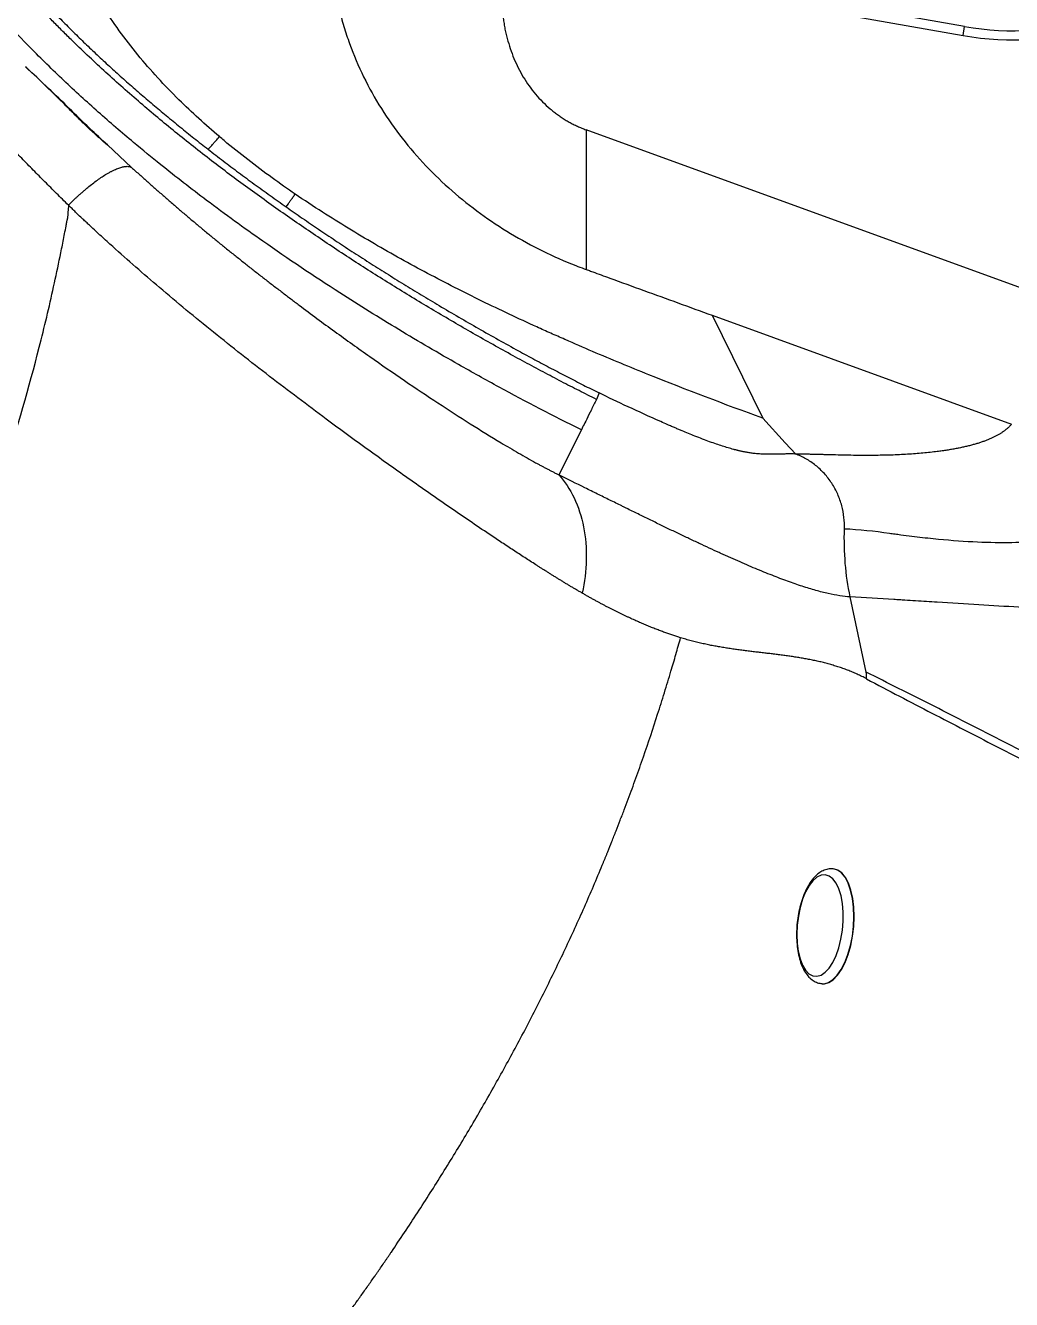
# Model space of a CAD drawing. Extents: x 412 to 492, y 622 to 766.
# Drawn here: x 475.19 to 483.73, y 662.09 to 673.13 of the extents above; entities that cross this region are included whole.
import ezdxf

# ---------------------------------------------------------------- set-up
doc = ezdxf.new("R2010")
doc.units = 0
doc.header["$MEASUREMENT"] = 0
doc.layers.add('1', color=4, linetype='Continuous')
doc.layers.add('GEOMETRY', color=4, linetype='Continuous', lineweight=25)

# ---------------------------------------------------------------- blocks, each defined once
blk = doc.blocks.new('2024 Beam 220V LL')
at = {"layer": 'GEOMETRY'}
for p, q in [((71.372, 30.359), (67.038, 31.123)), ((67.673, 30.931), (71.359, 30.281)), ((71.359, 30.281), (71.372, 30.359)), ((72.329, 27.923), (68.093, 29.465)), ((68.093, 29.465), (68.093, 28.254)), ((64.156, 29.138), (63.947, 29.333)), ((65.495, 28.796), (65.514, 28.823)), ((69.184, 27.857), (71.779, 26.913)), ((69.184, 27.857), (69.623, 26.965)), ((68.205, 27.184), (68.183, 27.128)), ((69.819, 26.752), (69.623, 26.965)), ((68.052, 26.865), (67.858, 26.474)), ((69.909, 26.655), (69.819, 26.752)), ((70.519, 24.764), (70.381, 25.417)), ((70.237, 23.06), (70.235, 23.061)), ((70.135, 22.066), (70.137, 22.065)), ((70.135, 22.066), (70.154, 22.065))]:
    blk.add_line(p, q, dxfattribs=at)
at = {"layer": 'GEOMETRY', "flags": 128}
for points in [[(70.093, 22.13), (70.129, 22.14), (70.165, 22.164), (70.199, 22.201), (70.231, 22.25), (70.259, 22.309), (70.283, 22.377), (70.301, 22.451), (70.314, 22.528), (70.321, 22.607), (70.321, 22.685), (70.314, 22.759), (70.302, 22.826), (70.283, 22.886), (70.259, 22.936), (70.231, 22.973), (70.199, 22.998), (70.165, 23.009), (70.129, 23.006), (70.093, 22.988), (70.058, 22.958), (70.025, 22.915), (69.995, 22.86), (69.969, 22.797), (69.947, 22.726), (69.932, 22.65), (69.922, 22.572), (69.919, 22.493), (69.922, 22.417), (69.931, 22.346), (69.947, 22.282), (69.968, 22.227), (69.994, 22.183), (70.024, 22.152), (70.058, 22.134), (70.093, 22.13)], [(70.137, 22.065), (70.157, 22.065), (70.195, 22.076), (70.234, 22.1), (70.271, 22.138), (70.305, 22.188), (70.337, 22.249), (70.364, 22.319), (70.386, 22.396), (70.402, 22.478), (70.412, 22.562), (70.415, 22.646), (70.412, 22.728), (70.403, 22.805), (70.387, 22.875), (70.366, 22.936), (70.339, 22.986), (70.309, 23.025), (70.274, 23.049), (70.237, 23.06)], [(70.154, 22.065), (70.193, 22.076), (70.231, 22.101), (70.268, 22.138), (70.303, 22.189), (70.334, 22.249), (70.361, 22.319), (70.383, 22.396), (70.4, 22.478), (70.41, 22.562), (70.413, 22.646), (70.41, 22.728), (70.401, 22.805), (70.385, 22.875), (70.364, 22.936), (70.337, 22.987), (70.306, 23.025), (70.272, 23.05), (70.237, 23.06)]]:
    blk.add_lwpolyline(points, dxfattribs=at)
at = {"layer": 'GEOMETRY'}
for radius in [2.422, 2.501]:
    blk.add_arc((71.793, 32.744), radius, 260, 315.0001, dxfattribs=at)
for points, knots in [([(61.575, 34.566), (61.575, 34.553), (61.576, 34.526), (61.576, 34.486), (61.577, 34.446), (61.578, 34.405), (61.58, 34.365), (61.582, 34.325), (61.584, 34.285), (61.586, 34.245), (61.589, 34.205), (61.592, 34.165), (61.596, 34.125), (61.6, 34.086), (61.604, 34.046), (61.609, 34.006), (61.614, 33.966), (61.619, 33.926), (61.624, 33.887), (61.63, 33.847), (61.637, 33.807), (61.643, 33.768), (61.65, 33.728), (61.658, 33.689), (61.665, 33.649), (61.673, 33.61), (61.681, 33.57), (61.69, 33.531), (61.699, 33.492), (61.708, 33.452), (61.718, 33.413), (61.728, 33.374), (61.739, 33.335), (61.749, 33.296), (61.76, 33.257), (61.772, 33.217), (61.783, 33.178), (61.795, 33.139), (61.808, 33.1), (61.821, 33.061), (61.834, 33.023), (61.884, 32.875), (61.985, 32.62), (62.155, 32.263), (62.355, 31.908), (62.527, 31.643), (62.655, 31.462), (62.728, 31.363), (62.803, 31.263), (62.881, 31.164), (62.961, 31.064), (63.044, 30.965), (63.129, 30.866), (63.216, 30.767), (63.306, 30.668), (63.399, 30.569), (63.493, 30.47), (63.591, 30.372), (63.69, 30.273), (63.792, 30.175), (63.897, 30.076), (64.004, 29.978), (64.113, 29.88), (64.225, 29.782), (64.339, 29.684), (64.456, 29.587), (64.575, 29.489), (64.696, 29.391), (64.778, 29.327), (64.82, 29.295)], [0, 0, 0, 0, 0.006276, 0.012546, 0.018812, 0.025073, 0.031331, 0.037586, 0.043837, 0.050086, 0.056334, 0.062579, 0.068824, 0.075068, 0.081312, 0.087556, 0.093801, 0.100048, 0.106296, 0.112546, 0.118798, 0.125054, 0.131313, 0.137576, 0.143843, 0.150116, 0.156393, 0.162676, 0.168966, 0.175262, 0.181565, 0.187875, 0.194194, 0.200521, 0.206856, 0.213201, 0.219556, 0.22592, 0.232296, 0.238682, 0.245079, 0.251488, 0.311527, 0.373062, 0.436391, 0.501788, 0.520827, 0.540074, 0.559533, 0.579211, 0.59911, 0.619237, 0.639595, 0.66019, 0.681025, 0.702104, 0.723432, 0.745012, 0.766848, 0.788943, 0.811301, 0.833925, 0.856818, 0.879984, 0.903425, 0.927145, 0.951145, 0.975429, 1, 1, 1, 1]), ([(64.917, 29.405), (64.796, 29.507), (64.548, 29.732), (64.202, 30.107), (63.944, 30.464), (63.77, 30.77), (63.659, 31.009), (63.57, 31.258), (63.504, 31.513), (63.465, 31.774), (63.456, 31.95), (63.456, 32.038)], [0, 0, 0, 0, 0.056299, 0.118799, 0.181299, 0.212549, 0.243799, 0.275049, 0.306299, 0.337549, 0.368799, 0.368799, 0.368799, 0.368799]), ([(63.609, 28.811), (63.592, 28.828), (63.557, 28.862), (63.506, 28.912), (63.455, 28.963), (63.405, 29.013), (63.354, 29.064), (63.304, 29.115), (63.254, 29.166), (63.204, 29.217), (63.155, 29.268), (63.105, 29.32), (63.056, 29.371), (63.007, 29.423), (62.958, 29.474), (62.909, 29.526), (62.861, 29.577), (62.812, 29.629), (62.764, 29.681), (62.716, 29.733), (62.668, 29.784), (62.62, 29.836), (62.572, 29.888), (62.525, 29.94), (62.477, 29.991), (62.43, 30.043), (62.382, 30.095), (62.335, 30.146), (62.288, 30.198), (62.24, 30.25), (62.193, 30.301), (62.146, 30.353), (62.099, 30.404), (62.052, 30.456), (62.005, 30.507), (61.959, 30.558), (61.912, 30.609), (61.865, 30.66), (61.818, 30.711), (61.771, 30.762), (61.724, 30.813), (61.677, 30.863), (61.631, 30.913), (61.584, 30.964), (61.537, 31.014), (61.49, 31.064), (61.443, 31.114), (61.396, 31.163), (61.349, 31.213), (61.301, 31.262), (61.254, 31.311), (61.207, 31.36), (61.159, 31.409), (61.112, 31.457), (61.08, 31.489), (61.064, 31.505)], [0, 0, 0, 0, 0.0189179, 0.0378342, 0.0567491, 0.0756628, 0.0945753, 0.1134869, 0.1323975, 0.1513072, 0.1702162, 0.1891243, 0.2080316, 0.2269381, 0.2458437, 0.2647485, 0.2836522, 0.302555, 0.3214565, 0.3403569, 0.3592559, 0.3781535, 0.3970494, 0.4159436, 0.434836, 0.4537263, 0.4726144, 0.4915002, 0.5103834, 0.529264, 0.5481418, 0.5670165, 0.5858881, 0.6047563, 0.6236211, 0.6424822, 0.6613396, 0.680193, 0.6990423, 0.7178875, 0.7367283, 0.7555647, 0.7743966, 0.7932239, 0.8120464, 0.8308643, 0.8496773, 0.8684855, 0.8872886, 0.9060866, 0.9248796, 0.9436674, 0.96245, 0.9812276, 1, 1, 1, 1]), ([(65.882, 31.136), (65.882, 31.083), (65.885, 30.978), (65.899, 30.822), (65.921, 30.666), (65.953, 30.512), (65.993, 30.36), (66.059, 30.161), (66.161, 29.92), (66.315, 29.645), (66.496, 29.387), (66.702, 29.149), (66.929, 28.932), (67.175, 28.736), (67.437, 28.562), (67.714, 28.411), (67.93, 28.316), (68.057, 28.267), (68.087, 28.256), (68.093, 28.254)], [0, 0, 0, 0, 0.03125, 0.0625, 0.09375, 0.125, 0.15625, 0.1875, 0.25, 0.3125, 0.375, 0.4375, 0.5, 0.5625, 0.625, 0.6875, 0.75, 0.765625, 0.7691151, 0.7691151, 0.7691151, 0.7691151]), ([(68.183, 27.128), (68.158, 27.141), (68.108, 27.166), (68.032, 27.204), (67.955, 27.243), (67.878, 27.283), (67.8, 27.324), (67.721, 27.366), (67.642, 27.408), (67.562, 27.451), (67.393, 27.543), (67.136, 27.687), (66.793, 27.886), (66.455, 28.091), (66.119, 28.302), (65.79, 28.519), (65.463, 28.744), (65.143, 28.973), (64.826, 29.212), (64.516, 29.457), (64.211, 29.713), (63.916, 29.974), (63.697, 30.182), (63.55, 30.327), (63.469, 30.409), (63.39, 30.491), (63.312, 30.573), (63.236, 30.655), (63.162, 30.737), (63.113, 30.793), (63.089, 30.82)], [0, 0, 0, 0, 0.013303, 0.026751, 0.040346, 0.054088, 0.067976, 0.082011, 0.096194, 0.110525, 0.125003, 0.187715, 0.2501, 0.31296, 0.375103, 0.438197, 0.500003, 0.563133, 0.624852, 0.688274, 0.750081, 0.813698, 0.875026, 0.893343, 0.911502, 0.929505, 0.947354, 0.965051, 0.982599, 1, 1, 1, 1]), ([(68.052, 26.865), (67.811, 26.983), (67.456, 27.168), (66.93, 27.461), (66.469, 27.731), (65.902, 28.084), (65.346, 28.456), (64.831, 28.83), (64.46, 29.118), (64.199, 29.332), (64.019, 29.484), (63.867, 29.618), (63.716, 29.753), (63.519, 29.937), (63.229, 30.221), (62.997, 30.47), (62.863, 30.624)], [0, 0, 0, 0, 0.125, 0.1875, 0.28125, 0.375, 0.5, 0.59375, 0.671875, 0.71875, 0.75, 0.78125, 0.8125, 0.84375, 0.90625, 1, 1, 1, 1]), ([(67.364, 30.613), (67.364, 30.605), (67.364, 30.589), (67.364, 30.564), (67.365, 30.54), (67.367, 30.516), (67.369, 30.492), (67.371, 30.468), (67.374, 30.444), (67.377, 30.42), (67.38, 30.396), (67.384, 30.372), (67.388, 30.349), (67.393, 30.325), (67.398, 30.301), (67.404, 30.278), (67.423, 30.204), (67.464, 30.081), (67.532, 29.945), (67.599, 29.844), (67.654, 29.772), (67.715, 29.706), (67.769, 29.656), (67.813, 29.62), (67.845, 29.596), (67.878, 29.573), (67.912, 29.551), (67.947, 29.531), (67.982, 29.512), (68.018, 29.495), (68.055, 29.479), (68.08, 29.469), (68.093, 29.465)], [0, 0, 0, 0, 0.016899, 0.033744, 0.05054, 0.067292, 0.084005, 0.100684, 0.117333, 0.133958, 0.150564, 0.167155, 0.183737, 0.200314, 0.216892, 0.233475, 0.25007, 0.376326, 0.499935, 0.563726, 0.626382, 0.688313, 0.749941, 0.778017, 0.805919, 0.83369, 0.861373, 0.889011, 0.916649, 0.944331, 0.9721, 1, 1, 1, 1]), ([(63.947, 29.333), (63.895, 29.381), (63.722, 29.541), (63.492, 29.775), (63.303, 29.947), (63.236, 30.009)], [0, 0, 0, 0, 0.2143325, 0.7192573, 1, 1, 1, 1]), ([(63.946, 29.331), (63.939, 29.338), (63.909, 29.365), (63.847, 29.419), (63.764, 29.495), (63.673, 29.586), (63.564, 29.695), (63.428, 29.83), (63.316, 29.937), (63.249, 30), (63.238, 30.011)], [0, 0, 0, 0, 0.0287581, 0.1251111, 0.2390409, 0.3601715, 0.5166378, 0.7134881, 0.951243, 1, 1, 1, 1]), ([(64.843, 29.321), (64.844, 29.322), (64.845, 29.322), (64.847, 29.325), (64.848, 29.326), (64.853, 29.332), (64.858, 29.338), (64.87, 29.352), (64.877, 29.36), (64.895, 29.38), (64.905, 29.392), (64.917, 29.405)], [0, 0, 0, 0, 0.125, 0.125, 0.25, 0.25, 0.5, 0.5, 0.75, 0.75, 1, 1, 1, 1]), ([(65.573, 28.907), (65.506, 28.953), (65.295, 29.101), (65.078, 29.269), (64.93, 29.393), (64.917, 29.405)], [0.36879905, 0.36879905, 0.36879905, 0.36879905, 0.3976838, 0.4601838, 0.46638475, 0.46638475, 0.46638475, 0.46638475]), ([(64.82, 29.295), (64.822, 29.297), (64.826, 29.301), (64.832, 29.308), (64.838, 29.315), (64.841, 29.319), (64.843, 29.321)], [0, 0, 0, 0, 0.249228, 0.506627, 0.756401, 1, 1, 1, 1]), ([(64.82, 29.295), (64.841, 29.278), (64.885, 29.244), (64.95, 29.194), (65.016, 29.144), (65.083, 29.094), (65.15, 29.044), (65.218, 28.994), (65.286, 28.945), (65.355, 28.895), (65.425, 28.845), (65.471, 28.813), (65.495, 28.796)], [0, 0, 0, 0, 0.097789, 0.196063, 0.294825, 0.394076, 0.493819, 0.594057, 0.694791, 0.796025, 0.897761, 1, 1, 1, 1]), ([(63.609, 28.811), (63.613, 28.815), (63.621, 28.823), (63.634, 28.836), (63.649, 28.851), (63.666, 28.867), (63.685, 28.884), (63.705, 28.903), (63.727, 28.923), (63.751, 28.943), (63.782, 28.969), (63.818, 28.998), (63.86, 29.029), (63.901, 29.058), (63.936, 29.079), (63.964, 29.096), (63.986, 29.107), (64.007, 29.117), (64.026, 29.126), (64.045, 29.133), (64.062, 29.139), (64.078, 29.143), (64.092, 29.146), (64.106, 29.147), (64.118, 29.148), (64.129, 29.147), (64.14, 29.145), (64.149, 29.142), (64.154, 29.139), (64.156, 29.138)], [0, 0, 0, 0, 0.0165155, 0.0357307, 0.0576375, 0.0822049, 0.1093719, 0.1390425, 0.1711359, 0.205624, 0.2424896, 0.3055302, 0.3692791, 0.4340318, 0.4999749, 0.5396356, 0.5786687, 0.6171012, 0.6549508, 0.692223, 0.7289207, 0.7650439, 0.8005713, 0.835473, 0.8697257, 0.9033131, 0.9362243, 0.9684538, 1, 1, 1, 1]), ([(64.156, 29.138), (64.168, 29.127), (64.191, 29.106), (64.226, 29.075), (64.261, 29.043), (64.296, 29.012), (64.331, 28.981), (64.366, 28.95), (64.402, 28.919), (64.437, 28.888), (64.473, 28.857), (64.509, 28.826), (64.544, 28.795), (64.58, 28.764), (64.616, 28.734), (64.652, 28.703), (64.688, 28.673), (64.724, 28.643), (64.761, 28.612), (64.797, 28.582), (64.833, 28.552), (64.87, 28.522), (64.906, 28.492), (64.943, 28.463), (64.979, 28.433), (65.016, 28.403), (65.053, 28.374), (65.09, 28.345), (65.127, 28.315), (65.163, 28.286), (65.2, 28.257), (65.237, 28.228), (65.274, 28.199), (65.311, 28.17), (65.348, 28.142), (65.386, 28.113), (65.423, 28.085), (65.46, 28.056), (65.497, 28.028), (65.534, 28), (65.571, 27.972), (65.698, 27.876), (65.915, 27.716), (66.22, 27.498), (66.519, 27.291), (66.81, 27.096), (67.09, 26.916), (67.322, 26.773), (67.509, 26.662), (67.616, 26.602), (67.681, 26.566), (67.706, 26.553), (67.731, 26.539), (67.756, 26.526), (67.782, 26.513), (67.807, 26.5), (67.833, 26.486), (67.85, 26.478), (67.858, 26.474)], [0, 0, 0, 0, 0.009722, 0.01944, 0.029152, 0.038857, 0.048555, 0.058246, 0.06793, 0.077606, 0.087275, 0.096937, 0.106592, 0.116241, 0.125883, 0.135519, 0.145148, 0.154772, 0.164389, 0.174, 0.183606, 0.193205, 0.202799, 0.212387, 0.221969, 0.231546, 0.241117, 0.250683, 0.260244, 0.2698, 0.279351, 0.288896, 0.298435, 0.307969, 0.317496, 0.327017, 0.336531, 0.346038, 0.355537, 0.36503, 0.374515, 0.383992, 0.462625, 0.540687, 0.618204, 0.695122, 0.771351, 0.846721, 0.891373, 0.9361, 0.943774, 0.951543, 0.959401, 0.967342, 0.975364, 0.983486, 0.991716, 1, 1, 1, 1]), ([(65.514, 28.823), (65.514, 28.823), (65.514, 28.823), (65.515, 28.825), (65.516, 28.827), (65.522, 28.835), (65.526, 28.841), (65.536, 28.855), (65.542, 28.863), (65.552, 28.878), (65.556, 28.883), (65.563, 28.893), (65.566, 28.898), (65.57, 28.904), (65.572, 28.906), (65.573, 28.907)], [0.6668929, 0.6668929, 0.6668929, 0.6668929, 0.6681941, 0.6681941, 0.7501697, 0.7501697, 0.8334465, 0.8334559, 0.9167232, 0.9167279, 0.958364, 0.958364, 0.989591, 0.989591, 1, 1, 1, 1]), ([(67.913, 27.646), (67.911, 27.647), (67.89, 27.656), (67.848, 27.675), (67.767, 27.71), (67.547, 27.81), (67.189, 27.978), (66.719, 28.217), (66.257, 28.473), (65.876, 28.705), (65.651, 28.854), (65.573, 28.907)], [0.4663848, 0.4663848, 0.4663848, 0.4663848, 0.4670336, 0.4748461, 0.4826586, 0.4982836, 0.5607836, 0.6232836, 0.6857836, 0.7482836, 0.7818989, 0.7818989, 0.7818989, 0.7818989]), ([(63.609, 28.811), (63.608, 28.792), (63.605, 28.754), (63.602, 28.715), (63.601, 28.696)], [0, 0, 0, 0, 0.500207, 1, 1, 1, 1]), ([(68.059, 25.45), (68.051, 25.455), (68.034, 25.464), (68.009, 25.479), (67.984, 25.494), (67.959, 25.508), (67.934, 25.523), (67.91, 25.538), (67.885, 25.553), (67.861, 25.568), (67.836, 25.583), (67.812, 25.598), (67.788, 25.613), (67.764, 25.628), (67.74, 25.643), (67.717, 25.658), (67.693, 25.673), (67.645, 25.703), (67.574, 25.749), (67.476, 25.813), (67.377, 25.878), (67.198, 25.997), (66.934, 26.176), (66.577, 26.425), (66.212, 26.685), (65.803, 26.985), (65.351, 27.325), (64.866, 27.707), (64.48, 28.025), (64.192, 28.274), (64.025, 28.422), (63.894, 28.541), (63.82, 28.61), (63.77, 28.657), (63.739, 28.685), (63.706, 28.717), (63.672, 28.75), (63.64, 28.781), (63.619, 28.801), (63.609, 28.811)], [0, 0, 0, 0, 0.006929, 0.013782, 0.020561, 0.027269, 0.033909, 0.040482, 0.04699, 0.05343, 0.059803, 0.066106, 0.072338, 0.078504, 0.084611, 0.090671, 0.096695, 0.102691, 0.126549, 0.150372, 0.174207, 0.198015, 0.277134, 0.3558, 0.434024, 0.511843, 0.615006, 0.717566, 0.819283, 0.864737, 0.909975, 0.93252, 0.955004, 0.961555, 0.968117, 0.976561, 0.985007, 0.992503, 1, 1, 1, 1]), ([(65.495, 28.796), (65.518, 28.78), (65.564, 28.747), (65.635, 28.699), (65.705, 28.65), (65.776, 28.602), (65.848, 28.554), (65.92, 28.506), (65.992, 28.458), (66.065, 28.41), (66.139, 28.363), (66.213, 28.315), (66.287, 28.268), (66.362, 28.221), (66.437, 28.174), (66.513, 28.127), (66.589, 28.08), (66.665, 28.034), (66.743, 27.987), (66.851, 27.923), (66.99, 27.841), (67.161, 27.743), (67.333, 27.645), (67.496, 27.555), (67.649, 27.472), (67.791, 27.397), (67.931, 27.323), (68.068, 27.253), (68.16, 27.207), (68.205, 27.184)], [0, 0, 0, 0, 0.026942, 0.053978, 0.081109, 0.108335, 0.135656, 0.163075, 0.19059, 0.218202, 0.245912, 0.273721, 0.301629, 0.329636, 0.357743, 0.38595, 0.414258, 0.442667, 0.471179, 0.499792, 0.562188, 0.624703, 0.687343, 0.750112, 0.801891, 0.852766, 0.902741, 0.951818, 1, 1, 1, 1]), ([(51.695, 16.791), (51.696, 16.791), (51.696, 16.791), (51.697, 16.791), (51.698, 16.791), (51.7, 16.792), (51.705, 16.793), (51.714, 16.794), (51.733, 16.798), (51.771, 16.805), (51.847, 16.82), (51.999, 16.849), (52.13, 16.877), (52.391, 16.933), (52.565, 16.973), (52.913, 17.06), (53.087, 17.106), (53.433, 17.204), (53.606, 17.256), (53.949, 17.365), (54.121, 17.423), (54.377, 17.513), (54.462, 17.544), (54.59, 17.592), (54.632, 17.608), (54.717, 17.641), (54.759, 17.657), (54.971, 17.743), (55.138, 17.817), (55.471, 17.976), (55.636, 18.061), (55.965, 18.241), (56.127, 18.336), (56.33, 18.462), (56.37, 18.488), (56.45, 18.539), (56.49, 18.565), (56.61, 18.644), (56.689, 18.698), (56.845, 18.807), (56.923, 18.863), (57.076, 18.976), (57.152, 19.033), (57.379, 19.207), (57.529, 19.325), (57.974, 19.685), (58.266, 19.933), (58.836, 20.446), (59.115, 20.71), (59.457, 21.052), (59.525, 21.12), (59.659, 21.259), (59.726, 21.328), (59.925, 21.537), (60.055, 21.678), (60.44, 22.105), (60.688, 22.395), (61.046, 22.838), (61.164, 22.987), (61.337, 23.213), (61.394, 23.288), (61.507, 23.44), (61.562, 23.517), (61.834, 23.903), (62.035, 24.223), (62.264, 24.637), (62.309, 24.721), (62.375, 24.847), (62.396, 24.889), (62.438, 24.974), (62.459, 25.016), (62.561, 25.228), (62.637, 25.399), (62.724, 25.613), (62.741, 25.656), (62.774, 25.742), (62.791, 25.785), (62.839, 25.914), (62.87, 26), (62.962, 26.258), (63.021, 26.431), (63.187, 26.95), (63.285, 27.297), (63.416, 27.82), (63.457, 27.995), (63.514, 28.257), (63.532, 28.345), (63.559, 28.476), (63.572, 28.542), (63.586, 28.619), (63.593, 28.657), (63.597, 28.677), (63.599, 28.686), (63.6, 28.691), (63.6, 28.693), (63.6, 28.694), (63.6, 28.695), (63.601, 28.695), (63.601, 28.696)], [0, 0, 0, 0, 0.000061, 0.000061, 0.000122, 0.000244, 0.000488, 0.000977, 0.001953, 0.003906, 0.007812, 0.015625, 0.03125, 0.03125, 0.0625, 0.0625, 0.09375, 0.09375, 0.125, 0.125, 0.15625, 0.15625, 0.171875, 0.171875, 0.179687, 0.179687, 0.1875, 0.1875, 0.21875, 0.21875, 0.25, 0.25, 0.28125, 0.28125, 0.289062, 0.289062, 0.296875, 0.296875, 0.3125, 0.3125, 0.328125, 0.328125, 0.34375, 0.34375, 0.375, 0.375, 0.4375, 0.4375, 0.5, 0.5, 0.515625, 0.515625, 0.53125, 0.53125, 0.5625, 0.5625, 0.625, 0.625, 0.65625, 0.65625, 0.671875, 0.671875, 0.6875, 0.6875, 0.75, 0.75, 0.765625, 0.765625, 0.773437, 0.773437, 0.78125, 0.78125, 0.8125, 0.8125, 0.820312, 0.820312, 0.828125, 0.828125, 0.84375, 0.84375, 0.875, 0.875, 0.9375, 0.9375, 0.96875, 0.96875, 0.984375, 0.984375, 0.992188, 0.996094, 0.998047, 0.999023, 0.999512, 0.999756, 0.999878, 0.999939, 0.999939, 1, 1, 1, 1]), ([(68.093, 28.254), (68.1, 28.252), (68.119, 28.245), (68.187, 28.22), (68.347, 28.162), (68.692, 28.036), (68.987, 27.929), (69.184, 27.857)], [0.7691151, 0.7691151, 0.7691151, 0.7691151, 0.7734375, 0.78125, 0.8125, 0.875, 1, 1, 1, 1]), ([(69.623, 26.965), (69.292, 27.086), (68.799, 27.273), (68.232, 27.507), (67.992, 27.611), (67.913, 27.646)], [0.7818989, 0.7818989, 0.7818989, 0.7818989, 0.9068989, 0.9693989, 1, 1, 1, 1]), ([(68.8, 26.909), (68.78, 26.918), (68.76, 26.927), (68.546, 27.022), (68.359, 27.108), (68.205, 27.184)], [0.2962986, 0.2962986, 0.2962986, 0.2962986, 0.3066264, 0.3066264, 0.4088352, 0.4088352, 0.4088352, 0.4088352]), ([(68.183, 27.128), (68.168, 27.098), (68.153, 27.068), (68.124, 27.01), (68.111, 26.982), (68.087, 26.934), (68.077, 26.914), (68.061, 26.882), (68.055, 26.871), (68.052, 26.865)], [0, 0, 0, 0, 0.25, 0.25, 0.5, 0.5, 0.75, 0.75, 1, 1, 1, 1]), ([(69.487, 26.669), (69.483, 26.669), (69.476, 26.671), (69.465, 26.673), (69.454, 26.675), (69.443, 26.677), (69.433, 26.68), (69.422, 26.682), (69.411, 26.685), (69.401, 26.687), (69.39, 26.69), (69.38, 26.692), (69.358, 26.698), (69.325, 26.708), (69.276, 26.723), (69.223, 26.74), (69.166, 26.76), (69.103, 26.784), (69.041, 26.808), (68.981, 26.832), (68.934, 26.851), (68.895, 26.868), (68.865, 26.881), (68.833, 26.895), (68.811, 26.904), (68.8, 26.909)], [0, 0, 0, 0, 0.032612, 0.064178, 0.094701, 0.124186, 0.152636, 0.180054, 0.206445, 0.231812, 0.25616, 0.279492, 0.301813, 0.393972, 0.478297, 0.555394, 0.632461, 0.705344, 0.775306, 0.830015, 0.883831, 0.910508, 0.938698, 0.968503, 1, 1, 1, 1]), ([(71.779, 26.913), (71.776, 26.911), (71.772, 26.906), (71.765, 26.898), (71.758, 26.891), (71.751, 26.884), (71.743, 26.877), (71.735, 26.87), (71.726, 26.863), (71.717, 26.856), (71.708, 26.849), (71.699, 26.843), (71.689, 26.836), (71.679, 26.83), (71.668, 26.824), (71.657, 26.818), (71.646, 26.812), (71.635, 26.806), (71.623, 26.8), (71.611, 26.794), (71.598, 26.789), (71.585, 26.783), (71.572, 26.778), (71.559, 26.772), (71.545, 26.767), (71.531, 26.762), (71.516, 26.757), (71.502, 26.752), (71.486, 26.747), (71.471, 26.743), (71.455, 26.738), (71.439, 26.734), (71.423, 26.729), (71.406, 26.725), (71.389, 26.721), (71.371, 26.717), (71.353, 26.713), (71.335, 26.709), (71.317, 26.705), (71.298, 26.702), (71.279, 26.698), (71.259, 26.695), (71.24, 26.691), (71.219, 26.688), (71.199, 26.685), (71.178, 26.682), (71.157, 26.679), (71.103, 26.672), (71.013, 26.662), (70.879, 26.652), (70.737, 26.645), (70.612, 26.643), (70.509, 26.642), (70.429, 26.643), (70.344, 26.644), (70.267, 26.646), (70.204, 26.648), (70.158, 26.649), (70.115, 26.65), (70.075, 26.651), (70.039, 26.652), (70.006, 26.653), (69.977, 26.654), (69.951, 26.654), (69.929, 26.655), (69.915, 26.655), (69.909, 26.655)], [0, 0, 0, 0, 0.010392, 0.020803, 0.031233, 0.041682, 0.05215, 0.062638, 0.073144, 0.08367, 0.094216, 0.10478, 0.115365, 0.125968, 0.136592, 0.147235, 0.157898, 0.168581, 0.179284, 0.190007, 0.20075, 0.211512, 0.222295, 0.233099, 0.243922, 0.254766, 0.26563, 0.276515, 0.287421, 0.298346, 0.309293, 0.32026, 0.331248, 0.342257, 0.353287, 0.364337, 0.375409, 0.386501, 0.397615, 0.40875, 0.419906, 0.431084, 0.442282, 0.453502, 0.464744, 0.476007, 0.487292, 0.498598, 0.561309, 0.623965, 0.686573, 0.749145, 0.778446, 0.809089, 0.841076, 0.874407, 0.892573, 0.909493, 0.925167, 0.939595, 0.952777, 0.964714, 0.975404, 0.984849, 0.993047, 1, 1, 1, 1]), ([(69.909, 26.655), (69.903, 26.655), (69.891, 26.655), (69.874, 26.656), (69.857, 26.656), (69.84, 26.656), (69.824, 26.655), (69.808, 26.655), (69.787, 26.655), (69.76, 26.654), (69.727, 26.653), (69.696, 26.653), (69.666, 26.653), (69.641, 26.653), (69.618, 26.654), (69.597, 26.655), (69.578, 26.657), (69.559, 26.658), (69.541, 26.66), (69.523, 26.663), (69.505, 26.666), (69.493, 26.668), (69.487, 26.669)], [0, 0, 0, 0, 0.039629, 0.079304, 0.119025, 0.158795, 0.198613, 0.238482, 0.278404, 0.359966, 0.448036, 0.542567, 0.609613, 0.680902, 0.733158, 0.785363, 0.8266, 0.865633, 0.902478, 0.937147, 0.969651, 1, 1, 1, 1]), ([(70.331, 26.005), (70.332, 26.038), (70.331, 26.072), (70.323, 26.139), (70.317, 26.173), (70.299, 26.241), (70.287, 26.274), (70.258, 26.339), (70.241, 26.371), (70.202, 26.431), (70.181, 26.459), (70.133, 26.511), (70.108, 26.535), (70.054, 26.578), (70.026, 26.597), (69.968, 26.63), (69.938, 26.644), (69.909, 26.655)], [0, 0, 0, 0, 0.125, 0.125, 0.25, 0.25, 0.375, 0.375, 0.5, 0.5, 0.625, 0.625, 0.75, 0.75, 0.875, 0.875, 1, 1, 1, 1]), ([(70.381, 25.417), (70.323, 25.421), (70.228, 25.435), (70.084, 25.472), (69.967, 25.507), (69.84, 25.551), (69.728, 25.594), (69.633, 25.632), (69.536, 25.672), (69.434, 25.716), (69.34, 25.758), (69.286, 25.782), (69.231, 25.807), (69.16, 25.84), (69.074, 25.88), (68.985, 25.922), (68.893, 25.965), (68.815, 26.003), (68.752, 26.034), (68.704, 26.057), (68.655, 26.081), (68.59, 26.113), (68.523, 26.145), (68.463, 26.175), (68.433, 26.189), (68.416, 26.198), (68.39, 26.211), (68.351, 26.23), (68.281, 26.264), (68.192, 26.308), (68.047, 26.38), (67.934, 26.436), (67.858, 26.474)], [0, 0, 0, 0, 0.125, 0.1875, 0.25, 0.3125, 0.375, 0.40625, 0.4375, 0.5, 0.53125, 0.546875, 0.5625, 0.59375, 0.625, 0.65625, 0.6875, 0.71875, 0.734375, 0.75, 0.765625, 0.78125, 0.8125, 0.828125, 0.835938, 0.839844, 0.84375, 0.859375, 0.875, 0.90625, 0.9375, 1, 1, 1, 1]), ([(67.858, 26.474), (67.908, 26.417), (67.953, 26.35), (68.025, 26.198), (68.053, 26.113), (68.089, 25.933), (68.096, 25.837), (68.092, 25.643), (68.08, 25.545), (68.059, 25.45)], [0, 0, 0, 0, 0.25, 0.25, 0.5, 0.5, 0.75, 0.75, 1, 1, 1, 1]), ([(72.567, 26.016), (72.487, 25.98), (72.377, 25.948), (72.102, 25.902), (71.937, 25.888), (71.557, 25.884), (71.341, 25.895), (71.04, 25.926), (70.978, 25.933), (70.883, 25.945), (70.851, 25.949), (70.802, 25.955), (70.786, 25.958), (70.753, 25.962), (70.737, 25.964), (70.59, 25.985), (70.459, 25.999), (70.331, 26.005)], [0, 0, 0, 0, 0.25, 0.25, 0.5, 0.5, 0.75, 0.75, 0.8125, 0.8125, 0.84375, 0.84375, 0.859375, 0.859375, 0.875, 0.875, 1, 1, 1, 1]), ([(68.912, 25.063), (68.906, 25.065), (68.895, 25.068), (68.879, 25.074), (68.862, 25.079), (68.845, 25.085), (68.827, 25.091), (68.81, 25.097), (68.792, 25.103), (68.774, 25.109), (68.755, 25.116), (68.737, 25.123), (68.718, 25.13), (68.699, 25.138), (68.679, 25.145), (68.659, 25.153), (68.639, 25.161), (68.619, 25.17), (68.599, 25.178), (68.578, 25.187), (68.557, 25.196), (68.536, 25.205), (68.514, 25.215), (68.493, 25.225), (68.471, 25.235), (68.448, 25.245), (68.426, 25.256), (68.403, 25.267), (68.38, 25.278), (68.357, 25.289), (68.334, 25.301), (68.31, 25.313), (68.286, 25.325), (68.262, 25.338), (68.237, 25.351), (68.213, 25.364), (68.188, 25.378), (68.162, 25.391), (68.137, 25.405), (68.111, 25.42), (68.085, 25.435), (68.068, 25.445), (68.059, 25.45)], [0, 0, 0, 0, 0.024818, 0.049637, 0.074456, 0.099275, 0.124096, 0.148918, 0.173742, 0.198569, 0.223398, 0.248231, 0.273068, 0.29791, 0.322757, 0.34761, 0.372469, 0.397336, 0.422211, 0.447095, 0.471989, 0.496894, 0.52181, 0.54674, 0.571685, 0.596648, 0.621629, 0.64663, 0.671655, 0.696704, 0.721779, 0.746884, 0.772019, 0.797188, 0.822391, 0.847633, 0.872914, 0.898237, 0.923605, 0.949019, 0.974484, 1, 1, 1, 1]), ([(72.912, 25.258), (72.786, 25.267), (72.629, 25.277), (72.266, 25.3), (72.061, 25.313), (71.617, 25.341), (71.379, 25.355), (71.072, 25.374), (71.01, 25.378), (70.917, 25.384), (70.886, 25.386), (70.839, 25.389), (70.823, 25.39), (70.791, 25.392), (70.776, 25.393), (70.634, 25.402), (70.507, 25.41), (70.381, 25.417)], [0, 0, 0, 0, 0.25, 0.25, 0.5, 0.5, 0.75, 0.75, 0.8125, 0.8125, 0.84375, 0.84375, 0.859375, 0.859375, 0.875, 0.875, 1, 1, 1, 1]), ([(53.251, 11.032), (53.276, 11.036), (53.333, 11.045), (53.399, 11.056), (53.447, 11.064), (53.479, 11.069), (53.567, 11.084), (53.774, 11.12), (54.092, 11.181), (54.473, 11.262), (54.852, 11.351), (55.229, 11.449), (55.541, 11.537), (55.788, 11.612), (56.035, 11.69), (56.28, 11.771), (56.524, 11.857), (56.676, 11.912), (56.797, 11.958), (56.888, 11.992), (56.956, 12.019), (56.997, 12.035), (57.012, 12.041), (57.035, 12.05), (57.061, 12.06), (57.091, 12.072), (57.121, 12.084), (57.151, 12.096), (57.178, 12.107), (57.193, 12.113), (57.208, 12.119), (57.226, 12.126), (57.302, 12.157), (57.489, 12.235), (57.789, 12.366), (58.147, 12.533), (58.424, 12.671), (58.622, 12.772), (58.741, 12.834), (58.938, 12.939), (59.215, 13.091), (59.509, 13.261), (59.744, 13.401), (59.978, 13.545), (60.185, 13.676), (60.366, 13.794), (60.481, 13.869), (60.591, 13.943), (60.676, 14.001), (60.719, 14.03), (60.747, 14.049), (60.782, 14.073), (60.817, 14.097), (60.845, 14.117), (60.866, 14.132), (60.887, 14.147), (60.915, 14.166), (60.95, 14.191), (60.985, 14.216), (61.013, 14.236), (61.055, 14.266), (61.146, 14.331), (61.243, 14.401), (61.325, 14.462), (61.38, 14.503), (61.477, 14.575), (61.668, 14.72), (62.046, 15.015), (62.47, 15.365), (62.883, 15.727), (63.189, 16.005), (63.49, 16.289), (63.786, 16.579), (64.077, 16.875), (64.361, 17.176), (64.64, 17.481), (64.924, 17.806), (65.214, 18.15), (65.484, 18.484), (65.688, 18.746), (65.829, 18.932), (65.919, 19.054), (65.994, 19.156), (66.054, 19.238), (66.099, 19.3), (66.129, 19.342), (66.149, 19.37), (66.173, 19.404), (66.203, 19.446), (66.232, 19.488), (66.257, 19.523), (66.276, 19.551), (66.296, 19.579), (66.32, 19.614), (66.344, 19.649), (66.361, 19.673), (66.37, 19.687), (66.38, 19.701), (66.392, 19.719), (66.478, 19.846), (66.596, 20.023), (66.743, 20.252), (66.888, 20.482), (67.065, 20.772), (67.27, 21.125), (67.434, 21.422), (67.562, 21.661), (67.687, 21.903), (67.837, 22.205), (68.008, 22.569), (68.142, 22.873), (68.221, 23.063), (68.252, 23.139), (68.262, 23.162), (68.27, 23.181), (68.276, 23.196), (68.291, 23.234), (68.311, 23.283), (68.332, 23.337), (68.342, 23.363), (68.348, 23.378), (68.363, 23.416), (68.382, 23.466), (68.406, 23.527), (68.429, 23.587), (68.469, 23.694), (68.525, 23.847), (68.612, 24.092), (68.694, 24.339), (68.762, 24.556), (68.8, 24.68), (68.834, 24.791), (68.871, 24.918), (68.898, 25.015), (68.912, 25.063)], [0, 0, 0, 0, 0.003617, 0.008175, 0.009315, 0.010454, 0.012734, 0.02185, 0.040084, 0.058325, 0.07658, 0.094803, 0.112974, 0.122043, 0.131103, 0.149196, 0.158231, 0.167261, 0.171775, 0.176287, 0.180798, 0.181926, 0.182489, 0.183053, 0.185308, 0.186436, 0.187563, 0.189817, 0.190944, 0.191588, 0.192071, 0.193198, 0.194325, 0.203338, 0.221362, 0.2394, 0.25747, 0.263503, 0.269543, 0.275589, 0.293775, 0.312047, 0.32122, 0.330407, 0.348724, 0.353945, 0.359162, 0.366981, 0.371538, 0.372839, 0.373815, 0.376092, 0.378369, 0.379507, 0.380645, 0.381782, 0.38292, 0.385195, 0.38747, 0.388607, 0.389744, 0.394292, 0.403385, 0.405657, 0.40793, 0.412474, 0.421561, 0.43973, 0.476077, 0.494272, 0.51249, 0.53074, 0.549028, 0.567343, 0.585607, 0.603821, 0.621993, 0.642717, 0.663408, 0.67891, 0.686658, 0.694404, 0.698922, 0.70344, 0.707958, 0.709087, 0.710217, 0.712476, 0.714735, 0.716994, 0.719253, 0.720382, 0.721512, 0.723771, 0.726031, 0.727161, 0.727726, 0.728291, 0.72942, 0.73055, 0.748637, 0.75769, 0.766753, 0.784914, 0.80314, 0.821449, 0.830641, 0.839862, 0.858284, 0.876622, 0.894896, 0.904014, 0.905153, 0.906292, 0.907431, 0.908, 0.908569, 0.913123, 0.9154, 0.916538, 0.917107, 0.917676, 0.922227, 0.924502, 0.926777, 0.931326, 0.940421, 0.949513, 0.967695, 0.976787, 0.981348, 0.98588, 0.992986, 1, 1, 1, 1]), ([(70.522, 24.707), (70.516, 24.711), (70.502, 24.718), (70.482, 24.728), (70.461, 24.738), (70.441, 24.748), (70.42, 24.757), (70.4, 24.765), (70.379, 24.774), (70.358, 24.782), (70.338, 24.79), (70.317, 24.797), (70.296, 24.805), (70.275, 24.811), (70.254, 24.818), (70.233, 24.824), (70.212, 24.831), (70.191, 24.836), (70.17, 24.842), (70.149, 24.847), (70.128, 24.853), (70.106, 24.858), (70.085, 24.862), (70.064, 24.867), (70.042, 24.871), (70.021, 24.875), (70, 24.879), (69.978, 24.883), (69.957, 24.887), (69.935, 24.891), (69.913, 24.894), (69.892, 24.897), (69.87, 24.901), (69.848, 24.904), (69.827, 24.907), (69.805, 24.91), (69.783, 24.913), (69.761, 24.915), (69.739, 24.918), (69.717, 24.921), (69.696, 24.924), (69.674, 24.926), (69.652, 24.929), (69.63, 24.931), (69.608, 24.934), (69.585, 24.937), (69.563, 24.939), (69.541, 24.942), (69.519, 24.945), (69.497, 24.947), (69.475, 24.95), (69.453, 24.953), (69.43, 24.956), (69.408, 24.959), (69.386, 24.962), (69.364, 24.965), (69.342, 24.969), (69.319, 24.972), (69.297, 24.975), (69.275, 24.979), (69.253, 24.983), (69.23, 24.987), (69.208, 24.991), (69.186, 24.995), (69.164, 24.999), (69.141, 25.004), (69.119, 25.009), (69.089, 25.015), (69.05, 25.024), (69.004, 25.036), (68.958, 25.049), (68.927, 25.059), (68.912, 25.063)], [0, 0, 0, 0, 0.013641, 0.02728, 0.040918, 0.054554, 0.06819, 0.081824, 0.095458, 0.109092, 0.122725, 0.136357, 0.14999, 0.163621, 0.177253, 0.190883, 0.204513, 0.218142, 0.23177, 0.245396, 0.259021, 0.272643, 0.286263, 0.29988, 0.313494, 0.327105, 0.340712, 0.354315, 0.367914, 0.381508, 0.395098, 0.408682, 0.42226, 0.435833, 0.449399, 0.462958, 0.476511, 0.490055, 0.503591, 0.517119, 0.530637, 0.544146, 0.557644, 0.571132, 0.584609, 0.598074, 0.611527, 0.624968, 0.638395, 0.65181, 0.665211, 0.678599, 0.691972, 0.705332, 0.718677, 0.732007, 0.745322, 0.758621, 0.771905, 0.785173, 0.798425, 0.81166, 0.824879, 0.838081, 0.851266, 0.864433, 0.877583, 0.890715, 0.918152, 0.945512, 0.972794, 1, 1, 1, 1]), ([(74.721, 22.635), (74.393, 22.801), (74.06, 22.97), (73.385, 23.312), (73.043, 23.486), (72.345, 23.84), (71.99, 24.021), (71.447, 24.297), (71.264, 24.39), (70.894, 24.577), (70.708, 24.671), (70.52, 24.764)], [0, 0, 0, 0, 0.25, 0.25, 0.5, 0.5, 0.75, 0.75, 0.875, 0.875, 1, 1, 1, 1]), ([(70.522, 24.707), (70.713, 24.605), (70.902, 24.507), (71.276, 24.313), (71.46, 24.218), (72.008, 23.936), (72.365, 23.752), (73.067, 23.39), (73.413, 23.212), (74.093, 22.859), (74.428, 22.684), (74.759, 22.51)], [0, 0, 0, 0, 0.125, 0.125, 0.25, 0.25, 0.5, 0.5, 0.75, 0.75, 1, 1, 1, 1]), ([(70.238, 23.059), (70.232, 23.06), (70.213, 23.064), (70.177, 23.057), (70.135, 23.041), (70.096, 23.014), (70.058, 22.976), (70.023, 22.927), (69.992, 22.868), (69.966, 22.801), (69.944, 22.729), (69.929, 22.654), (69.919, 22.576), (69.915, 22.498), (69.918, 22.422), (69.926, 22.349), (69.941, 22.28), (69.962, 22.218), (69.989, 22.165), (70.022, 22.123), (70.058, 22.092), (70.096, 22.072), (70.123, 22.068), (70.135, 22.067)], [0, 0, 0, 0, 0.015843, 0.058973, 0.101913, 0.147003, 0.195798, 0.24796, 0.301399, 0.354386, 0.406779, 0.45875, 0.510502, 0.562228, 0.614073, 0.666222, 0.718914, 0.772446, 0.827091, 0.875988, 0.921092, 0.963333, 1, 1, 1, 1])]:
    blk.add_open_spline(points, degree=3, knots=knots, dxfattribs=at)
for points in [[(70.381, 25.417), (70.34, 25.606), (70.326, 25.807), (70.331, 26.005)], [(70.522, 24.707), (70.524, 24.726), (70.523, 24.746), (70.52, 24.764)]]:
    blk.add_open_spline(points, degree=3, dxfattribs=at)

msp = doc.modelspace()

# ---------------------------------------------------------------- block references
at = {"layer": '1'}
msp.add_blockref('2024 Beam 220V LL', (411.953, 642.759), dxfattribs=at)

doc.saveas('drawing.dxf')
